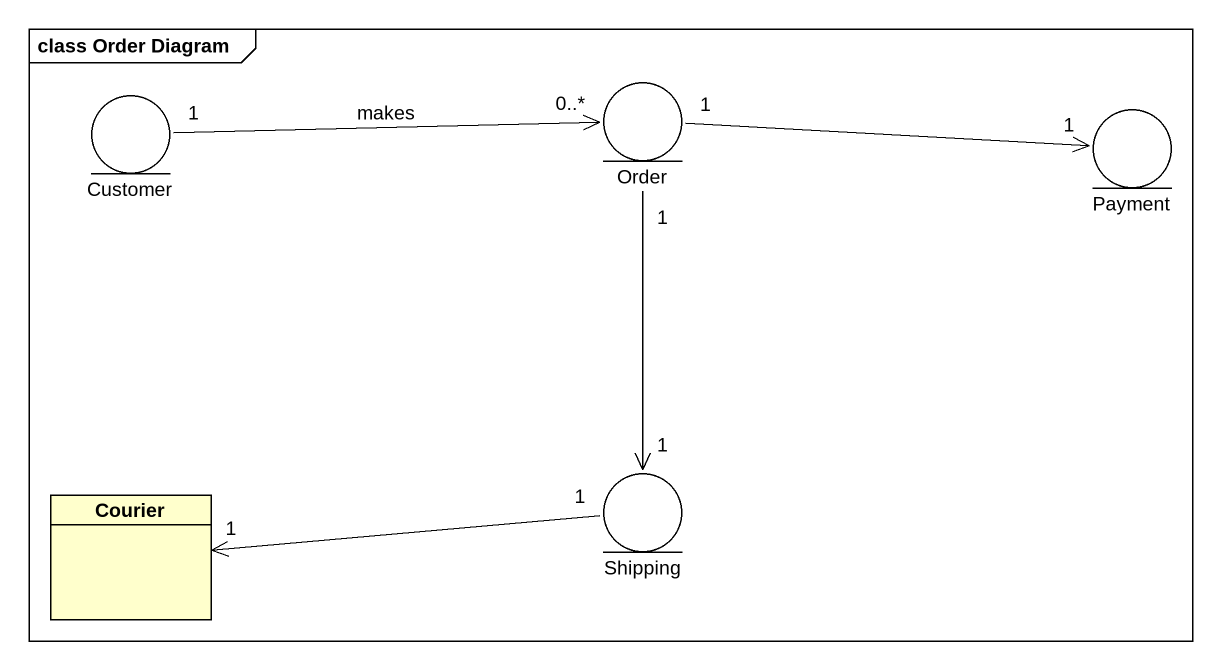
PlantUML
@startuml
mainframe class Order Diagram
allowmixing
hide circle
hide empty members
entity Customer
entity Order
entity Payment
class Courier
entity Shipping
Customer "1" -right-> "0..*" Order : makes
Order "1" -right-> "1" Payment
Order "1" --> "1" Shipping
Courier "1" <-right- "1" Shipping
@enduml
